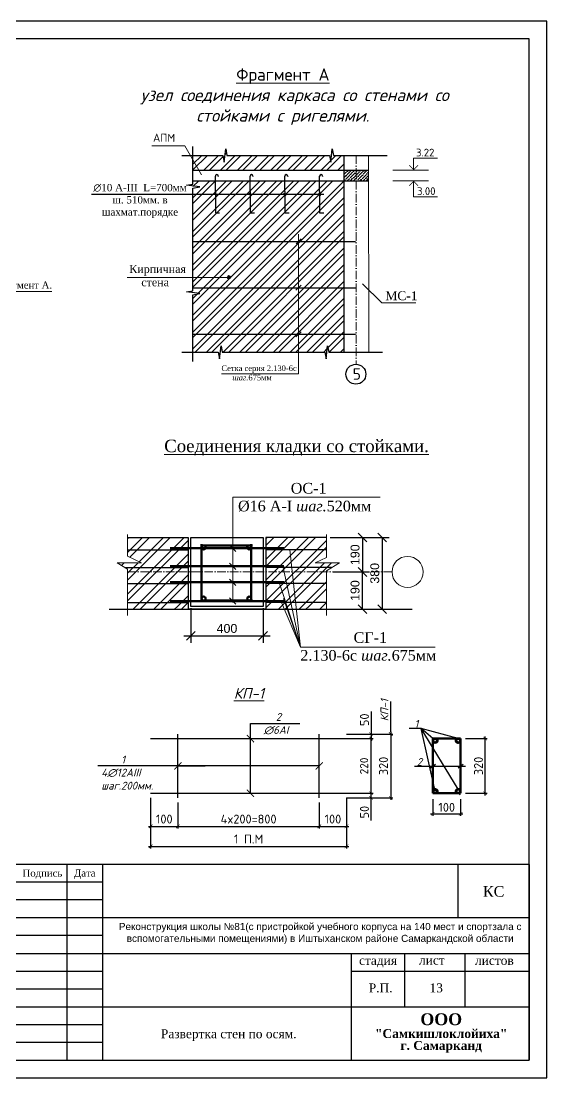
# Model space of a CAD drawing. Header units: millimetres. Extents: x 572274 to 2241483, y -888675 to -304135.
# Drawn here: x 1436500 to 1451290, y -645507 to -615807 of the extents above; entities that cross this region are included whole.
import ezdxf

# ---------------------------------------------------------------- set-up
doc = ezdxf.new("R2010")
doc.units = ezdxf.units.MM
doc.linetypes.add('ACAD_ISO02W100', pattern=[15, 12, -3])
doc.linetypes.add('ACAD_ISO10W100', pattern=[18, 12, -3, 0, -3])
doc.layers.add('ASHADE', color=7, linetype='Continuous')
for name, color, linetype, lineweight in [('RAZMER-2', 7, 'Continuous', 25), ('Линия', 7, 'Continuous', 0), ('план', 7, 'Continuous', 40), ('Размер', 150, 'Continuous', 5), ('Размерные линии', 5, 'Continuous', 9)]:
    doc.layers.add(name, color=color, linetype=linetype, lineweight=lineweight)
doc.styles.add('Arial 3.', font='arial.ttf')
doc.styles.add('Arial Gyr', font='arial.ttf')
doc.styles.add('GOST 2.304', font='CS_Gost2304.shx')
doc.styles.add('ISOCPEUR', font='isocpeui.ttf', dxfattribs={"height": 300})
doc.styles.get("Standard").update_dxf_attribs({"font": 'isocpeur.ttf'})
doc.styles.add('WMF-Times New Roman0', font='times.ttf')
doc.styles.add('WMF-Times New Roman2', font='times.ttf')
doc.styles.add('стиль1', font='isocpeui.ttf', dxfattribs={"height": 300})
doc.dimstyles.new('9580548', dxfattribs={"dimtxt": 250, "dimasz": 250, "dimexe": 200, "dimexo": 50, "dimgap": 80, "dimtad": 1, "dimtxsty": 'Arial Gyr', "dimblk": 'OBLIQUE', "dimcen": 2.5, "dimadec": 0, "dimazin": 0, "dimtfac": 1, "dimtmove": 0, "dimatfit": 1, "dimldrblk": 'OBLIQUE', "dimfxl": 1.25, "dimarcsym": 0})
doc.dimstyles.new('Copy(2) of ISO-25', dxfattribs={"dimtxt": 300, "dimasz": 180, "dimexe": 60, "dimexo": 0, "dimgap": 80, "dimtad": 1, "dimtxsty": 'Standard', "dimblk": 'ARCHTICK', "dimcen": 150, "dimdle": 60, "dimazin": 0, "dimtfac": 1, "dimtmove": 0, "dimatfit": 3, "dimfxl": 60, "dimarcsym": 0})
doc.dimstyles.new('SPDS$7', dxfattribs={"dimtxt": 2.5, "dimasz": 1, "dimexe": 0.18, "dimexo": 0.0625, "dimtad": 1, "dimtoh": 1, "dimdec": 0, "dimrnd": 0.001, "dimzin": 0, "dimdsep": 46, "dimtxsty": 'GOST 2.304', "dimcen": 0.09, "dimadec": 0, "dimazin": 0, "dimtfac": 1, "dimtdec": 4, "dimtofl": 0, "dimtmove": 0, "dimatfit": 3, "dimldrblk": 'DOT', "dimfxl": 1, "dimtolj": 1, "dimtzin": 0, "dimarcsym": 0})
pattern_1 = [(45, (894004.12, 1195137.4), (-291.68155, 291.68155), []), (45, (894198.58, 1195137.4), (-291.68155, 291.68155), [])]
pattern_2 = [(45, (688540, -455156.83), (-235.73172, 235.73172), []), (45, (688697.15, -455156.83), (-235.73172, 235.73172), [])]

# ---------------------------------------------------------------- blocks, each defined once
blk = doc.blocks.new('12')
at = {"color": 5, "lineweight": 30}
for p, q in [((4038680, 3054550), (4038680, 3049050)), ((4038680, 3054550), (4038680, 3049050)), ((4038680, 3054550), (4038680, 3049050)), ((4057180, 3054550), (4038680, 3054550)), ((4057180, 3054550), (4038680, 3054550)), ((4057180, 3054550), (4038680, 3054550)), ((4040380, 3054550), (4040380, 3049050)), ((4040380, 3054550), (4040380, 3049050)), ((4042680, 3054550), (4042680, 3049050)), ((4044180, 3054550), (4044180, 3049050)), ((4045180, 3054550), (4045180, 3049050)), ((4057180, 3049050), (4057180, 3054550)), ((4057180, 3054550), (4057180, 3049050)), ((4045180, 3054050), (4038680, 3054050)), ((4045180, 3053550), (4038680, 3053550)), ((4057180, 3053050), (4038680, 3053050)), ((4045180, 3052550), (4038680, 3052550)), ((4038680, 3052050), (4057180, 3052050)), ((4052180, 3049050), (4052180, 3052050)), ((4053680, 3050550), (4053680, 3052050)), ((4055380, 3050550), (4055380, 3052050)), ((4038680, 3051550), (4045180, 3051550)), ((4052180, 3051550), (4057180, 3051550)), ((4038680, 3051050), (4045180, 3051050)), ((4038680, 3050550), (4057180, 3050550)), ((4038680, 3050050), (4045180, 3050050)), ((4038680, 3049550), (4045180, 3049550)), ((4038680, 3049050), (4057180, 3049050))]:
    blk.add_line(p, q, dxfattribs=at)
blk = doc.blocks.new('_Oblique')
at = {"color": 0, "linetype": 'ByBlock', "lineweight": -2}
blk.add_line((-0.5, -0.5), (0.5, 0.5), dxfattribs=at)
blk = doc.blocks.new('*D614')
at = {"color": 0, "lineweight": -2, "ltscale": 100, "transparency": 16777216}
for p, q in [((1441275, -632309), (1441275, -633284)), ((1443307, -632309), (1443307, -633284)), ((1441075, -633084), (1443507, -633084))]:
    blk.add_line(p, q, dxfattribs=at)
at = {"layer": 'Defpoints', "color": 0, "lineweight": 25, "ltscale": 100, "transparency": 16777216}
for p in [(1441275, -632259), (1443307, -632259), (1443307, -633084)]:
    blk.add_point(p, dxfattribs=at)
at = {"color": 0, "lineweight": -2, "ltscale": 100, "transparency": 16777216, "xscale": 250, "yscale": 250, "zscale": 250, "rotation": 180}
blk.add_blockref('_Oblique', (1441275, -633084), dxfattribs=at)
at = {"color": 0, "lineweight": -2, "ltscale": 100, "transparency": 16777216, "xscale": 250, "yscale": 250, "zscale": 250}
blk.add_blockref('_Oblique', (1443307, -633084), dxfattribs=at)
at = {"color": 0, "ltscale": 100, "transparency": 16777216, "insert": (1442291, -632877), "char_height": 250, "attachment_point": 5, "style": 'Arial Gyr'}
blk.add_mtext('400', dxfattribs=at)
blk = doc.blocks.new('*D615')
at = {"color": 0, "lineweight": -2, "ltscale": 100, "transparency": 16777216}
for p, q in [((1445197, -630319), (1446303, -630319)), ((1446103, -630319), (1446103, -631289)), ((1445273, -631289), (1446303, -631289))]:
    blk.add_line(p, q, dxfattribs=at)
at = {"layer": 'Defpoints', "color": 0, "lineweight": 25, "ltscale": 100, "transparency": 16777216}
for p in [(1445147, -630319), (1445223, -631289), (1446103, -631289)]:
    blk.add_point(p, dxfattribs=at)
at = {"color": 0, "lineweight": -2, "ltscale": 100, "transparency": 16777216, "xscale": 250, "yscale": 250, "zscale": 250}
for p, rotation in [((1446103, -630319), 90), ((1446103, -631289), 270)]:
    blk.add_blockref('_Oblique', p, dxfattribs=dict(at, rotation=rotation))
at = {"color": 0, "ltscale": 100, "transparency": 16777216, "insert": (1445895, -630804), "char_height": 250, "attachment_point": 5, "rotation": 90, "style": 'Arial Gyr'}
blk.add_mtext('190', dxfattribs=at)
blk = doc.blocks.new('*D616')
at = {"color": 0, "lineweight": -2, "ltscale": 100, "transparency": 16777216}
for p, q in [((1445273, -631289), (1446303, -631289)), ((1446103, -632335), (1446103, -631289)), ((1445137, -632335), (1446303, -632335))]:
    blk.add_line(p, q, dxfattribs=at)
at = {"layer": 'Defpoints', "color": 0, "lineweight": 25, "ltscale": 100, "transparency": 16777216}
for p in [(1445223, -631289), (1446103, -631289), (1445087, -632335)]:
    blk.add_point(p, dxfattribs=at)
at = {"color": 0, "lineweight": -2, "ltscale": 100, "transparency": 16777216, "xscale": 250, "yscale": 250, "zscale": 250}
for p, rotation in [((1446103, -631289), 90), ((1446103, -632335), 270)]:
    blk.add_blockref('_Oblique', p, dxfattribs=dict(at, rotation=rotation))
at = {"color": 0, "ltscale": 100, "transparency": 16777216, "insert": (1445895, -631812), "char_height": 250, "attachment_point": 5, "rotation": 90, "style": 'Arial Gyr'}
blk.add_mtext('190', dxfattribs=at)
blk = doc.blocks.new('*D617')
at = {"color": 0, "lineweight": -2, "ltscale": 100, "transparency": 16777216}
for p, q in [((1445629, -630319), (1446857, -630319)), ((1446657, -630319), (1446657, -632335)), ((1445629, -632335), (1446857, -632335))]:
    blk.add_line(p, q, dxfattribs=at)
at = {"layer": 'Defpoints', "color": 0, "lineweight": 25, "ltscale": 100, "transparency": 16777216}
for p in [(1445579, -630319), (1445579, -632335), (1446657, -632335)]:
    blk.add_point(p, dxfattribs=at)
at = {"color": 0, "lineweight": -2, "ltscale": 100, "transparency": 16777216, "xscale": 250, "yscale": 250, "zscale": 250}
for p, rotation in [((1446657, -630319), 90), ((1446657, -632335), 270)]:
    blk.add_blockref('_Oblique', p, dxfattribs=dict(at, rotation=rotation))
at = {"color": 0, "ltscale": 100, "transparency": 16777216, "insert": (1446449, -631327), "char_height": 250, "attachment_point": 5, "rotation": 90, "style": 'Arial Gyr'}
blk.add_mtext('380', dxfattribs=at)
blk = doc.blocks.new('_ArchTick')
at = {"color": 0, "linetype": 'ByBlock', "const_width": 0.15}
blk.add_lwpolyline([(-0.5, -0.5), (0.5, 0.5)], dxfattribs=at)
blk = doc.blocks.new('*D1024')
at = {"layer": 'Defpoints', "color": 0, "lineweight": 25, "transparency": 16777216}
for p in [(1440143, -637637), (1440911, -637765), (1440911, -638439)]:
    blk.add_point(p, dxfattribs=at)
at = {"layer": 'Размер', "color": 0, "lineweight": -2, "transparency": 16777216}
for p, q in [((1440143, -637637), (1440143, -638499)), ((1440911, -637765), (1440911, -638499)), ((1440083, -638439), (1440971, -638439))]:
    blk.add_line(p, q, dxfattribs=at)
at = {"layer": 'Размер', "color": 0, "lineweight": -2, "transparency": 16777216, "xscale": 100, "yscale": 100, "zscale": 100, "rotation": 180}
blk.add_blockref('_ArchTick', (1440143, -638439), dxfattribs=at)
at = {"layer": 'Размер', "color": 0, "lineweight": -2, "transparency": 16777216, "xscale": 100, "yscale": 100, "zscale": 100}
blk.add_blockref('_ArchTick', (1440911, -638439), dxfattribs=at)
at = {"layer": 'Размер', "color": 0, "transparency": 16777216, "insert": (1440527, -638234), "char_height": 250, "attachment_point": 5}
blk.add_mtext('100', dxfattribs=at)
blk = doc.blocks.new('*D1025')
at = {"layer": 'Defpoints', "color": 0, "lineweight": 25, "transparency": 16777216}
for p in [(1440911, -637765), (1444887, -637765), (1444887, -638439)]:
    blk.add_point(p, dxfattribs=at)
at = {"layer": 'Размер', "color": 0, "lineweight": -2, "transparency": 16777216}
for p, q in [((1440911, -637765), (1440911, -638499)), ((1444887, -637765), (1444887, -638499)), ((1440851, -638439), (1444947, -638439))]:
    blk.add_line(p, q, dxfattribs=at)
at = {"layer": 'Размер', "color": 0, "lineweight": -2, "transparency": 16777216, "xscale": 100, "yscale": 100, "zscale": 100, "rotation": 180}
blk.add_blockref('_ArchTick', (1440911, -638439), dxfattribs=at)
at = {"layer": 'Размер', "color": 0, "lineweight": -2, "transparency": 16777216, "xscale": 100, "yscale": 100, "zscale": 100}
blk.add_blockref('_ArchTick', (1444887, -638439), dxfattribs=at)
at = {"layer": 'Размер', "color": 0, "transparency": 16777216, "insert": (1442899, -638234), "char_height": 250, "attachment_point": 5}
blk.add_mtext('4x200=800', dxfattribs=at)
blk = doc.blocks.new('*D1026')
at = {"layer": 'Defpoints', "color": 0, "lineweight": 25, "transparency": 16777216}
for p in [(1445655, -637637), (1444887, -637765), (1445655, -638439)]:
    blk.add_point(p, dxfattribs=at)
at = {"layer": 'Размер', "color": 0, "lineweight": -2, "transparency": 16777216}
for p, q in [((1445655, -637637), (1445655, -638499)), ((1444887, -637765), (1444887, -638499)), ((1444827, -638439), (1445715, -638439))]:
    blk.add_line(p, q, dxfattribs=at)
at = {"layer": 'Размер', "color": 0, "lineweight": -2, "transparency": 16777216, "xscale": 100, "yscale": 100, "zscale": 100, "rotation": 180}
blk.add_blockref('_ArchTick', (1444887, -638439), dxfattribs=at)
at = {"layer": 'Размер', "color": 0, "lineweight": -2, "transparency": 16777216, "xscale": 100, "yscale": 100, "zscale": 100}
blk.add_blockref('_ArchTick', (1445655, -638439), dxfattribs=at)
at = {"layer": 'Размер', "color": 0, "transparency": 16777216, "insert": (1445271, -638234), "char_height": 250, "attachment_point": 5}
blk.add_mtext('100', dxfattribs=at)
blk = doc.blocks.new('*D1027')
at = {"layer": 'Defpoints', "color": 0, "lineweight": 25, "transparency": 16777216}
for p in [(1440143, -638439), (1445655, -638439), (1445655, -639001)]:
    blk.add_point(p, dxfattribs=at)
at = {"layer": 'Размер', "color": 0, "lineweight": -2, "transparency": 16777216}
for p, q in [((1440143, -638439), (1440143, -639061)), ((1445655, -638439), (1445655, -639061)), ((1440083, -639001), (1445715, -639001))]:
    blk.add_line(p, q, dxfattribs=at)
at = {"layer": 'Размер', "color": 0, "lineweight": -2, "transparency": 16777216, "xscale": 100, "yscale": 100, "zscale": 100, "rotation": 180}
blk.add_blockref('_ArchTick', (1440143, -639001), dxfattribs=at)
at = {"layer": 'Размер', "color": 0, "lineweight": -2, "transparency": 16777216, "xscale": 100, "yscale": 100, "zscale": 100}
blk.add_blockref('_ArchTick', (1445655, -639001), dxfattribs=at)
at = {"layer": 'Размер', "color": 0, "transparency": 16777216, "insert": (1442899, -638796), "char_height": 250, "attachment_point": 5}
blk.add_mtext('1 П.М ', dxfattribs=at)
blk = doc.blocks.new('*D1028')
at = {"layer": 'Defpoints', "color": 0, "lineweight": 25, "transparency": 16777216}
for p in [(1445655, -637509), (1445655, -637637), (1446343, -637509)]:
    blk.add_point(p, dxfattribs=at)
at = {"layer": 'Размер', "color": 0, "lineweight": -2, "transparency": 16777216}
for p, q in [((1445655, -637509), (1446403, -637509)), ((1445655, -637637), (1446403, -637637)), ((1446343, -637697), (1446343, -637449)), ((1446343, -638274), (1446343, -637637))]:
    blk.add_line(p, q, dxfattribs=at)
at = {"layer": 'Размер', "color": 0, "lineweight": -2, "transparency": 16777216, "xscale": 100, "yscale": 100, "zscale": 100}
for p, rotation in [((1446343, -637509), 90), ((1446343, -637637), 270)]:
    blk.add_blockref('_ArchTick', p, dxfattribs=dict(at, rotation=rotation))
at = {"layer": 'Размер', "color": 0, "transparency": 16777216, "insert": (1446158, -638039), "char_height": 250, "attachment_point": 5, "rotation": 90}
blk.add_mtext('50', dxfattribs=at)
blk = doc.blocks.new('*D1029')
at = {"layer": 'Defpoints', "color": 0, "lineweight": 25, "transparency": 16777216}
for p in [(1445655, -635973), (1446343, -635973), (1445655, -637509)]:
    blk.add_point(p, dxfattribs=at)
at = {"layer": 'Размер', "color": 0, "lineweight": -2, "transparency": 16777216}
for p, q in [((1445655, -635973), (1446403, -635973)), ((1446343, -637569), (1446343, -635913)), ((1445655, -637509), (1446403, -637509))]:
    blk.add_line(p, q, dxfattribs=at)
at = {"layer": 'Размер', "color": 0, "lineweight": -2, "transparency": 16777216, "xscale": 100, "yscale": 100, "zscale": 100}
for p, rotation in [((1446343, -635973), 90), ((1446343, -637509), 270)]:
    blk.add_blockref('_ArchTick', p, dxfattribs=dict(at, rotation=rotation))
at = {"layer": 'Размер', "color": 0, "transparency": 16777216, "insert": (1446148, -636741), "char_height": 250, "attachment_point": 5, "rotation": 90}
blk.add_mtext('{\\H0.92x;220}', dxfattribs=at)
blk = doc.blocks.new('*D1030')
at = {"layer": 'Defpoints', "color": 0, "lineweight": 25, "transparency": 16777216}
for p in [(1446343, -635845), (1446343, -637637), (1446898, -637637)]:
    blk.add_point(p, dxfattribs=at)
at = {"layer": 'Размер', "color": 0, "lineweight": -2, "transparency": 16777216}
for p, q in [((1446343, -635845), (1446958, -635845)), ((1446898, -635785), (1446898, -637697)), ((1446343, -637637), (1446958, -637637))]:
    blk.add_line(p, q, dxfattribs=at)
at = {"layer": 'Размер', "color": 0, "lineweight": -2, "transparency": 16777216, "xscale": 100, "yscale": 100, "zscale": 100}
for p, rotation in [((1446898, -635845), 90), ((1446898, -637637), 270)]:
    blk.add_blockref('_ArchTick', p, dxfattribs=dict(at, rotation=rotation))
at = {"layer": 'Размер', "color": 0, "transparency": 16777216, "insert": (1446693, -636741), "char_height": 250, "attachment_point": 5, "rotation": 90}
blk.add_mtext('320', dxfattribs=at)
blk = doc.blocks.new('*D1031')
at = {"layer": 'Defpoints', "color": 0, "lineweight": 25, "transparency": 16777216}
for p in [(1445655, -635845), (1445655, -635973), (1446343, -635973)]:
    blk.add_point(p, dxfattribs=at)
at = {"layer": 'Размер', "color": 0, "lineweight": -2, "transparency": 16777216}
for p, q in [((1446343, -635208), (1446343, -635845)), ((1445655, -635845), (1446403, -635845)), ((1446343, -635785), (1446343, -636033)), ((1445655, -635973), (1446403, -635973))]:
    blk.add_line(p, q, dxfattribs=at)
at = {"layer": 'Размер', "color": 0, "lineweight": -2, "transparency": 16777216, "xscale": 100, "yscale": 100, "zscale": 100}
for p, rotation in [((1446343, -635845), 90), ((1446343, -635973), 270)]:
    blk.add_blockref('_ArchTick', p, dxfattribs=dict(at, rotation=rotation))
at = {"layer": 'Размер', "color": 0, "transparency": 16777216, "insert": (1446158, -635443), "char_height": 250, "attachment_point": 5, "rotation": 90}
blk.add_mtext('50', dxfattribs=at)
blk = doc.blocks.new('*D1032')
at = {"layer": 'Defpoints', "color": 0, "lineweight": 25, "transparency": 16777216}
for p in [(1449001, -635973), (1449550, -635973), (1449001, -637509)]:
    blk.add_point(p, dxfattribs=at)
at = {"layer": 'Размер', "color": 0, "lineweight": -2, "transparency": 16777216}
for p, q in [((1449001, -635973), (1449610, -635973)), ((1449550, -637569), (1449550, -635913)), ((1449001, -637509), (1449610, -637509))]:
    blk.add_line(p, q, dxfattribs=at)
at = {"layer": 'Размер', "color": 0, "lineweight": -2, "transparency": 16777216, "xscale": 100, "yscale": 100, "zscale": 100}
for p, rotation in [((1449550, -635973), 90), ((1449550, -637509), 270)]:
    blk.add_blockref('_ArchTick', p, dxfattribs=dict(at, rotation=rotation))
at = {"layer": 'Размер', "color": 0, "transparency": 16777216, "insert": (1449365, -636741), "char_height": 250, "attachment_point": 5, "rotation": 90}
blk.add_mtext('320', dxfattribs=at)
blk = doc.blocks.new('*D1033')
at = {"layer": 'Defpoints', "color": 0, "lineweight": 25, "transparency": 16777216}
for p in [(1448080, -637671), (1448864, -637671), (1448864, -638087)]:
    blk.add_point(p, dxfattribs=at)
at = {"layer": 'Размер', "color": 0, "lineweight": -2, "transparency": 16777216}
for p, q in [((1448080, -637671), (1448080, -638147)), ((1448864, -637671), (1448864, -638147)), ((1448020, -638087), (1448924, -638087))]:
    blk.add_line(p, q, dxfattribs=at)
at = {"layer": 'Размер', "color": 0, "lineweight": -2, "transparency": 16777216, "xscale": 100, "yscale": 100, "zscale": 100, "rotation": 180}
blk.add_blockref('_ArchTick', (1448080, -638087), dxfattribs=at)
at = {"layer": 'Размер', "color": 0, "lineweight": -2, "transparency": 16777216, "xscale": 100, "yscale": 100, "zscale": 100}
blk.add_blockref('_ArchTick', (1448864, -638087), dxfattribs=at)
at = {"layer": 'Размер', "color": 0, "transparency": 16777216, "insert": (1448472, -637902), "char_height": 250, "attachment_point": 5}
blk.add_mtext('100', dxfattribs=at)

msp = doc.modelspace()

# ---------------------------------------------------------------- hatches: boundary and pattern name
at = {"lineweight": 9, "ltscale": 25}
h = msp.add_hatch(dxfattribs=at)
h.set_pattern_fill('ANSI32', color=34, scale=35, style=0)
h.set_pattern_definition(pattern_2)
h.paths.add_polyline_path([(1441333.202, -619995.097), (1445578.535, -619994.885), (1445578.535, -619582.556), (1445284.568, -619582.694), (1445252.045, -619400.539), (1445210.12, -619774.159), (1445172.532, -619582.694), (1442742.023, -619581.986), (1442289.374, -619582.694), (1442256.851, -619400.539), (1442214.927, -619774.159), (1442177.339, -619582.694), (1441332.557, -619582.694)])
h = msp.add_hatch()
h.set_pattern_fill('ANSI36', color=256, scale=20)
h.set_pattern_definition([(45, (688539.99, -455156.835), (33.6759605, 123.4785217), [158.75, -31.75, 0, -31.75])])
h.paths.add_polyline_path([(1446274.519, -620296.797), (1446274.377, -619994.864), (1445578.531, -619994.864), (1445578.535, -620296.797)])
h = msp.add_hatch(dxfattribs=at)
h.set_pattern_fill('ANSI32', color=34, scale=35, style=0)
h.set_pattern_definition(pattern_2)
edge = h.paths.add_edge_path()
edge.add_line((1441333.919, -620853.638), (1441333.314, -622932.104))
edge.add_line((1441333.314, -622932.104), (1441334.021, -623384.753))
edge.add_line((1441334.021, -623384.753), (1441151.866, -623417.276))
edge.add_line((1441151.866, -623417.276), (1441525.486, -623459.201))
edge.add_line((1441525.486, -623459.201), (1441334.021, -623496.788))
edge.add_line((1441334.021, -623496.788), (1441334.021, -625111.593))
edge.add_line((1441334.021, -625111.593), (1442044.358, -625111.593))
edge.add_line((1442044.358, -625111.593), (1442081.946, -625303.058))
edge.add_line((1442081.946, -625303.058), (1442123.87, -624929.439))
edge.add_line((1442123.87, -624929.439), (1442156.393, -625111.593))
edge.add_line((1442156.393, -625111.593), (1442609.042, -625110.886))
edge.add_line((1442609.042, -625110.886), (1445039.551, -625111.593))
edge.add_line((1445039.551, -625111.593), (1445077.139, -625303.058))
edge.add_line((1445077.139, -625303.058), (1445119.064, -624929.439))
edge.add_line((1445119.064, -624929.439), (1445151.586, -625111.593))
edge.add_line((1445151.586, -625111.593), (1445578.535, -625111.393))
edge.add_line((1445578.535, -625111.393), (1445578.507, -620296.945))
edge.add_line((1445578.507, -620296.945), (1441333.891, -620296.945))
at = {"lineweight": 0, "ltscale": 100}
h = msp.add_hatch(color=18, dxfattribs=at)
h.set_gradient(color2=(0, 0, 0), one_color=1, name='CYLINDER')
edge = h.paths.add_edge_path()
edge.add_ellipse((1442345.98, -623008.237), major_axis=(-34.042, 34.042), ratio=1, start_angle=0, end_angle=360)
at = {"lineweight": 9}
h = msp.add_hatch(dxfattribs=at)
h.set_pattern_fill('ANSI32', color=256, scale=1100, style=0)
h.set_pattern_definition(pattern_1)
h.paths.add_polyline_path([(1441198.454, -630318.903), (1439494.806, -630318.903), (1439494.806, -630843.017), (1439885.104, -631032.59), (1439204.871, -631032.59), (1439494.806, -631211.012), (1439494.806, -632259.034), (1441198.454, -632259.034)])
h = msp.add_hatch(dxfattribs=at)
h.set_pattern_fill('ANSI32', color=256, scale=1100, style=0)
h.set_pattern_definition(pattern_1)
h.paths.add_polyline_path([(1445086.799, -631257.924), (1445452.967, -631032.59), (1444772.734, -631032.59), (1445086.799, -630880.044), (1445086.799, -630318.903), (1443383.151, -630318.903), (1443383.151, -632259.034), (1445086.799, -632259.034)])
h = msp.add_hatch(dxfattribs=at)
h.set_pattern_fill('ANSI32', color=256, scale=1100, style=0)
h.set_pattern_definition(pattern_1)
h.paths.add_polyline_path([(1443383.151, -632335.434), (1445086.799, -632335.434), (1445086.799, -632259.034), (1443383.151, -632259.034)])
h.paths.add_polyline_path([(1439494.806, -632335.434), (1441198.454, -632335.434), (1441198.454, -632259.034), (1439494.806, -632259.034)])

# ---------------------------------------------------------------- linework, layer by layer
at = {"color": 5, "lineweight": 0, "ltscale": 100}
for p, q in [((1440180.531, -619314.235), (1441106.4, -619314.235)), ((1441106.4, -619314.235), (1441577.054, -620128.032)), ((1444302.832, -621793.461), (1444302.832, -625717.275)), ((1442345.98, -623008.237), (1439481.545, -623008.237)), ((1446100.72, -623192.213), (1446647.995, -623726.258)), ((1446647.995, -623726.258), (1447606.436, -623726.258)), ((1444302.832, -625717.275), (1442137.452, -625717.275))]:
    msp.add_line(p, q, dxfattribs=at)
for p, q in [((1441333.818, -620389.596), (1441332.169, -619334.036)), ((1442214.927, -619774.159), (1442256.851, -619400.539)), ((1442256.851, -619400.539), (1442289.374, -619582.694)), ((1445210.12, -619774.159), (1445252.045, -619400.539)), ((1445252.045, -619400.539), (1445284.568, -619582.694)), ((1441023.249, -619582.694), (1442177.339, -619582.694)), ((1442177.339, -619582.694), (1442214.927, -619774.159)), ((1442289.374, -619582.694), (1442742.023, -619581.986)), ((1442742.023, -619581.986), (1445172.532, -619582.694)), ((1445172.532, -619582.694), (1445210.12, -619774.159)), ((1445284.568, -619582.694), (1446796.462, -619581.986)), ((1445578.535, -619582.556), (1445578.535, -625111.393)), ((1441333.452, -619995.097), (1446274.377, -619994.85)), ((1441151.866, -620422.083), (1441333.818, -620389.596)), ((1441525.486, -620464.007), (1441151.866, -620422.083)), ((1441333.452, -620297.051), (1446274.519, -620296.804)), ((1441333.314, -622932.104), (1441334.021, -620501.595)), ((1441334.021, -620519.326), (1441334.017, -620516.542)), ((1441334.021, -620501.595), (1441525.486, -620464.007)), ((1441334.021, -623384.753), (1441333.314, -622932.104)), ((1441151.866, -623417.276), (1441334.021, -623384.753)), ((1441525.486, -623459.201), (1441151.866, -623417.276)), ((1441334.021, -623496.788), (1441525.486, -623459.201)), ((1441334.021, -625371.168), (1441334.021, -623496.788)), ((1441023.249, -625111.593), (1442044.358, -625111.593)), ((1442044.358, -625111.593), (1442081.946, -625303.058)), ((1442081.946, -625303.058), (1442123.87, -624929.439)), ((1442123.87, -624929.439), (1442156.393, -625111.593)), ((1442156.393, -625111.593), (1442609.042, -625110.886)), ((1442609.042, -625110.886), (1445039.551, -625111.593)), ((1445039.551, -625111.593), (1445077.139, -625303.058)), ((1445077.139, -625303.058), (1445119.064, -624929.439)), ((1445119.064, -624929.439), (1445151.586, -625111.593)), ((1445151.586, -625111.593), (1446663.48, -625110.886)), ((1439494.806, -630318.903), (1441198.454, -630318.903)), ((1441198.454, -630318.903), (1441198.454, -632335.434)), ((1441274.862, -630318.903), (1443306.919, -630318.903)), ((1443383.151, -630318.903), (1443383.151, -632335.434)), ((1445086.799, -630318.903), (1443383.151, -630318.903)), ((1443230.512, -632259.034), (1441274.862, -632259.034)), ((1443383.319, -632335.434), (1441198.454, -632335.434))]:
    msp.add_line(p, q)
at = {"color": 1, "linetype": 'ACAD_ISO10W100', "lineweight": 9, "ltscale": 20}
for p, q in [((1445927.653, -619582.393), (1445927.653, -625450.163)), ((1439494.806, -631288.968), (1446933.722, -631288.968))]:
    msp.add_line(p, q, dxfattribs=at)
at = {"color": 0, "lineweight": 0, "ltscale": 100}
msp.add_line((1446276.771, -625111.393), (1446274.184, -619582.231), dxfattribs=at)
at = {"lineweight": 9}
for p, q in [((1446957.783, -619994.885), (1447963.025, -619994.885)), ((1446957.798, -620296.839), (1447963.04, -620296.839)), ((1442451.125, -632151.156), (1442451.125, -629185.178)), ((1442451.125, -629185.178), (1446603.608, -629185.178)), ((1439494.806, -630843.017), (1439494.806, -630239.568)), ((1441274.862, -630318.903), (1443306.919, -630318.903)), ((1445086.799, -630880.044), (1445086.799, -630239.568)), ((1442361.52, -630534.44), (1442540.729, -630713.649)), ((1444059.634, -630664.595), (1444362.993, -633399.164)), ((1439885.104, -631032.59), (1439204.871, -631032.59)), ((1439204.871, -631032.59), (1439494.806, -631211.012)), ((1439494.806, -630843.017), (1439885.104, -631032.59)), ((1442361.52, -631037.497), (1442540.729, -631216.706)), ((1445086.799, -630880.044), (1444772.734, -631032.59)), ((1444772.734, -631032.59), (1445452.967, -631032.59)), ((1445452.967, -631032.59), (1445086.799, -631257.924)), ((1439494.806, -632509.71), (1439494.806, -631211.012)), ((1443868.26, -631167.652), (1444362.993, -633399.164)), ((1445086.799, -632509.71), (1445086.799, -631257.924)), ((1442361.52, -631487.009), (1442540.729, -631666.219)), ((1443772.717, -631617.164), (1444362.993, -633399.164)), ((1442361.52, -632019.139), (1442540.729, -632198.348)), ((1443823.941, -632149.294), (1444362.993, -633399.164)), ((1443881.683, -632038.108), (1444362.993, -633399.164)), ((1444362.993, -633399.164), (1448146.403, -633399.164))]:
    msp.add_line(p, q, dxfattribs=at)
at = {"color": 5, "ltscale": 100}
msp.add_line((1438475.841, -620669.89), (1445019.197, -620669.89), dxfattribs=at)
at = {"color": 5, "lineweight": 30}
for p, q in [((1441930.058, -620642.517), (1441999.735, -620697.263)), ((1442907.702, -620642.517), (1442977.38, -620697.263)), ((1443885.347, -620642.517), (1443955.024, -620697.263)), ((1444862.992, -620642.517), (1444932.669, -620697.263)), ((1448789.808, -641007.414), (1448789.808, -639507.414))]:
    msp.add_line(p, q, dxfattribs=at)
at = {"linetype": 'ACAD_ISO02W100', "lineweight": 30, "ltscale": 2}
for p, q in [((1441334.021, -621999.815), (1445907.533, -621999.815)), ((1441334.021, -623302.998), (1445907.533, -623302.998)), ((1441334.021, -624606.181), (1445907.533, -624606.181)), ((1439494.806, -630664.595), (1441198.454, -630664.595)), ((1445086.799, -630664.595), (1443383.151, -630664.595)), ((1439424.346, -631167.652), (1441198.454, -631167.652)), ((1445233.491, -631167.652), (1443383.151, -631167.652)), ((1439494.806, -631617.164), (1441198.454, -631617.164)), ((1445086.799, -631617.164), (1443383.151, -631617.164)), ((1439494.806, -632149.294), (1441198.454, -632149.294)), ((1445086.799, -632149.294), (1443383.151, -632149.294))]:
    msp.add_line(p, q, dxfattribs=at)
at = {"color": 5, "lineweight": 30, "ltscale": 100}
for p, q in [((1444233.097, -622069.551), (1444373.866, -621928.782)), ((1444232.448, -623372.734), (1444373.217, -623231.965)), ((1444232.448, -624675.917), (1444373.217, -624535.148))]:
    msp.add_line(p, q, dxfattribs=at)
at = {"color": 5, "lineweight": 0}
msp.add_line((1435744.688, -623410.001), (1437365.237, -623410.001), dxfattribs=at)
at = {"lineweight": 50}
for p, q in [((1441578.458, -630508.476), (1441578.458, -632115.06)), ((1442972.378, -630508.476), (1442972.378, -632115.06)), ((1443005.794, -630541.869), (1441544.157, -630542.873)), ((1443005.794, -632091.825), (1441544.157, -632090.82)), ((1448080.097, -635973.225), (1448863.636, -635973.225)), ((1448080.097, -635973.225), (1448080.097, -637509.225)), ((1448863.636, -635973.225), (1448863.636, -637509.225)), ((1448080.097, -637509.225), (1448863.636, -637509.225))]:
    msp.add_line(p, q, dxfattribs=at)
at = {"color": 1, "lineweight": 50}
for p, q in [((1443890.031, -630624.045), (1440691.574, -630624.045)), ((1443890.031, -631127.101), (1440691.574, -631127.101)), ((1443890.031, -631576.614), (1440691.574, -631576.614)), ((1443890.031, -632108.743), (1440691.574, -632108.743))]:
    msp.add_line(p, q, dxfattribs=at)
at = {"lineweight": 25}
for p, q in [((1438978.927, -632335.434), (1447496.673, -632335.434)), ((1446897.502, -635785.225), (1446897.502, -634926.252)), ((1447755.967, -635689.575), (1447412.575, -635689.575)), ((1448145.416, -637450.318), (1447755.967, -635689.575)), ((1448080.097, -635973.225), (1447755.967, -635689.575)), ((1448794.991, -635969.899), (1447755.967, -635689.575)), ((1448794.991, -637391.412), (1447755.967, -635689.575)), ((1449001.131, -636756.738), (1447562.005, -636756.738)), ((1448158.328, -636695.755), (1448017.89, -636805.229)), ((1448939.233, -636695.755), (1448798.795, -636805.229))]:
    msp.add_line(p, q, dxfattribs=at)
at = {"lineweight": 25, "ltscale": 100}
msp.add_lwpolyline([(1409289.808, -645507.415), (1451289.808, -645507.415), (1451289.808, -615807.415), (1409289.808, -615807.415)], close=True, dxfattribs=at)
at = {"color": 1, "lineweight": 30}
msp.add_lwpolyline([(1411289.808, -645007.415), (1450789.808, -645007.415), (1450789.808, -616307.415), (1411289.808, -616307.415)], close=True, dxfattribs=at)
at = {"lineweight": 9}
for points in [[(1447539.954, -619980.784), (1447539.954, -619658.349), (1448216.763, -619658.349)], [(1447539.969, -620310.94), (1447539.969, -620741.869), (1448216.763, -620741.869)]]:
    msp.add_lwpolyline(points, dxfattribs=at)
at = {"lineweight": 9, "const_width": 19.945}
for points in [[(1447415.299, -619856.13), (1447539.954, -619980.784), (1447664.608, -619856.13)], [(1447415.315, -620435.594), (1447539.969, -620310.94), (1447664.623, -620435.594)]]:
    msp.add_lwpolyline(points, dxfattribs=at)
msp.add_lwpolyline([(1441274.862, -630318.903), (1443306.919, -630318.903), (1443306.919, -632259.034), (1441274.862, -632259.034)], close=True)
msp.add_circle((1445917.246, -625729.97), 280)
at = {"lineweight": 50}
for centre in [(1441634.215, -630597.687), (1442916.622, -630597.687), (1441634.215, -632036.007), (1442916.622, -632036.007)]:
    msp.add_circle(centre, 55.757, dxfattribs=at)
at = {"lineweight": 9}
msp.add_circle((1447371.006, -631288.968), 437.284, dxfattribs=at)
at = {"lineweight": 70}
for centre in [(1448145.416, -636028.806), (1448794.991, -636028.806), (1448145.416, -637450.318), (1448794.991, -637450.318)]:
    msp.add_circle(centre, 58.906, dxfattribs=at)
at = {"color": 0, "lineweight": 0, "ltscale": 100}
msp.add_ellipse((1442345.98, -623008.237), major_axis=(-34.042, 34.042), ratio=1, start_param=3.926990817, end_param=10.210176124, dxfattribs=at)
at = {"layer": 'план', "lineweight": 30, "ltscale": 100}
for p, q in [((1440911.094, -637637.225), (1440911.094, -635845.225)), ((1444887.378, -637637.225), (1444887.378, -635845.225)), ((1444887.378, -637637.225), (1444887.378, -635845.225)), ((1440143.094, -635973.225), (1445655.378, -635973.225)), ((1440143.094, -637509.225), (1445655.378, -637509.225))]:
    msp.add_line(p, q, dxfattribs=at)
at = {"layer": 'Размер', "lineweight": 30, "ltscale": 50}
for p, q in [((1441964.897, -620598.244), (1441964.897, -620160.273)), ((1442044.528, -620160.273), (1442044.528, -620170.227)), ((1442942.541, -620598.244), (1442942.541, -620160.273)), ((1443022.172, -620160.273), (1443022.172, -620170.227)), ((1443920.186, -620598.244), (1443920.186, -620160.273)), ((1443999.817, -620160.273), (1443999.817, -620170.227)), ((1444897.83, -620598.244), (1444897.83, -620160.273)), ((1444977.461, -620160.273), (1444977.461, -620170.227)), ((1441964.897, -620598.244), (1441964.897, -621195.478)), ((1442942.541, -620598.244), (1442942.541, -621195.478)), ((1443920.186, -620598.244), (1443920.186, -621195.478)), ((1444897.83, -620598.244), (1444897.83, -621195.478)), ((1441964.897, -621195.478), (1442084.343, -621195.478)), ((1442942.541, -621195.478), (1443061.988, -621195.478)), ((1443920.186, -621195.478), (1444039.632, -621195.478)), ((1444897.83, -621195.478), (1445017.277, -621195.478))]:
    msp.add_line(p, q, dxfattribs=at)
for centre, major_axis, start_param, end_param in [((1442004.712, -620160.273), (-28.154, 28.154), 3.926990817, 7.068583471), ((1442982.357, -620160.273), (28.154, 28.154), 5.497787144, 8.639379797), ((1443960.001, -620160.273), (28.154, 28.154), 5.497787144, 8.639379797), ((1444937.646, -620160.273), (28.154, 28.154), 5.497787144, 8.639379797)]:
    msp.add_ellipse(centre, major_axis=major_axis, ratio=1, start_param=start_param, end_param=end_param, dxfattribs=at)

# ---------------------------------------------------------------- block references
at = {"xscale": 95.01030927841566, "yscale": 95.01030927841566, "zscale": 95.01030927834745, "rotation": 270}
msp.add_blockref('_Oblique', (1448802.184, -637509.225), dxfattribs=at)
msp.add_blockref('12', (-2606390.192, -3694057.772))

# ---------------------------------------------------------------- texts
at = {"lineweight": 9}
for s, p in [('3.22', (1447608.253, -619611.518)), ('3.00', (1447638.496, -620695.607))]:
    msp.add_text(s, height=218.9722, dxfattribs=at).set_placement(p)
at = {"color": 0, "lineweight": 0, "ltscale": 100, "insert": (1443864.141, -617929.488), "char_height": 345.6, "width": 9830.37305, "attachment_point": 5}
msp.add_mtext('{\\LФрагмент А \\P\\fISOCPEUR|b0|i1|c204|p34;\\l   узел соединения каркаса со стенами со стойками с ригелями. }', dxfattribs=at)
at = {"color": 0, "lineweight": 0, "ltscale": 100, "style": 'WMF-Times New Roman0'}
for s, insert, char_height, width, attachment_point in [('Фрагмент А. ', (1436553.916, -623389.967), 200, 2124.8563, 8), ('{\\LСоединения кладки со стойками. }', (1444247.652, -627571.051), 350, 10922.63673, 2)]:
    msp.add_mtext(s, dxfattribs=dict(at, insert=insert, char_height=char_height, width=width, attachment_point=attachment_point))
at = {"lineweight": 9, "attachment_point": 2}
for s, insert, char_height, width, style in [('\\pi453.34;Сетка серия 2.130-6c  \\P\\pi0;{\\fTimes New Roman|b0|i1|c204|p18; шаг.}675мм', (1442967.342, -625483.781, 0), 157.65996, 3030.78254, 'WMF-Times New Roman0'), ('  ОС-1\\P%%C16 A-I {\\fTimes New Roman|b0|i1|c204|p18;шаг.}520мм', (1444475.442, -628785.596), 300, 5412.24017, 'WMF-Times New Roman2'), (' СГ-1\\P2.130-6c {\\fTimes New Roman|b0|i1|c204|p18;шаг.}675мм', (1446265.673, -632981.876), 300, 4560.5669, 'WMF-Times New Roman2')]:
    msp.add_mtext(s, dxfattribs=dict(at, insert=insert, char_height=char_height, width=width, style=style))
at = {"color": 1, "linetype": 'ByBlock', "ltscale": 30, "char_height": 200, "width": 1404.02516, "attachment_point": 5}
for s, insert in [('{\\fTimes New Roman|b0|i0|c204|p18;\\C256;Подпись}', (1437099.326, -639782.04)), ('{\\fTimes New Roman|b0|i0|c204|p18;\\C256;Дата}', (1438289.326, -639782.04))]:
    msp.add_mtext(s, dxfattribs=dict(at, insert=insert))
at = {"attachment_point": 1}
for s, insert, char_height, width in [('{\\fTimes New Roman|b0|i0|c204|p18;КС}', (1449490.774, -640116.639), 300, 971.01286), ('{\\fTimes New Roman|b0|i0|c204|p18;стадия}', (1446006.24, -642080.996), 250, 1500), ('{\\fTimes New Roman|b0|i0|c204|p18;лист}', (1447692.159, -642073.644), 250, 1500), ('{\\fTimes New Roman|b0|i0|c204|p18;листов}', (1449267.646, -642080.996), 250, 1500), ('{\\fTimes New Roman|b0|i0|c204|p18;Р.П.           13}', (1446278.265, -642853.197), 250, 2395.74872)]:
    msp.add_mtext(s, dxfattribs=dict(at, insert=insert, char_height=char_height, width=width))
at = {"color": 0, "linetype": 'ByBlock', "insert": (1444912.046, -641153.87), "char_height": 200, "width": 11599.6853, "attachment_point": 2, "style": 'ISOCPEUR'}
msp.add_mtext('{\\fArial|b0|i0|c204|p34;\\C256;Реконструкция школы №81(с пристройкой учебного корпуса на 140 мест и спортзала с вспомогательными помещениями) в Иштыханском районе Самаркандской области}', dxfattribs=at)
at = {"lineweight": 30, "insert": (1448317.305, -643692.549), "char_height": 250, "width": 5723.33111, "attachment_point": 2, "line_spacing_factor": 0.8, "style": 'Arial 3.'}
msp.add_mtext('{\\fTimes New Roman Cyr|b1|i0|c0|p18;\\H1.333x;\\C250;OOO\\fTimes New Roman Cyr|b1|i0|c204|p18; \\fTimes New Roman Cyr|b1|i0|c0|p18;\\P\\fTimes New Roman Cyr|b1|i0|c204|p18;\\H0.7502x;"Самкишлоклойиха" \\Pг. Самарканд}', dxfattribs=at)
at = {"color": 0, "insert": (1440242.356, -644143.828), "char_height": 250, "width": 9222.43652, "attachment_point": 1, "style": 'WMF-Times New Roman0'}
msp.add_mtext('  Развертка стен по осям.  \\P\\pt499.98;{\\C256; }', dxfattribs=at)
at = {"layer": 'ASHADE', "lineweight": 30, "style": 'WMF-Times New Roman0'}
for s, insert, char_height, width, attachment_point in [('∅10 А-III  L=700мм \\Pш. 510мм. в\\Pшахмат.порядке\\P ', (1439845.083, -620383.751), 205.2864, 3577.05582, 2), ('Кирпичная \\P    стенa', (1439542.826, -622660.868), 223.9626, 4665.95263, 1), ('МС-1', (1446748.022, -623400.615), 250, 4665.95263, 1)]:
    msp.add_mtext(s, dxfattribs=dict(at, insert=insert, char_height=char_height, width=width, attachment_point=attachment_point))
at = {"layer": 'RAZMER-2', "color": 0, "linetype": 'ByBlock', "lineweight": 20, "ltscale": 500, "insert": (1445826.748, -625565.594), "char_height": 320, "width": 556.22809, "attachment_point": 1}
msp.add_mtext('5', dxfattribs=at)
at = {"layer": 'Линия', "insert": (1446610.696, -635595.003), "char_height": 195.57196, "width": 1383.68256, "attachment_point": 1, "rotation": 90, "style": 'стиль1'}
msp.add_mtext('\\pi110.8;{\\H1.125x;КП-1}', dxfattribs=at)
at = {"layer": 'Линия', "char_height": 195.57196, "style": 'стиль1'}
for s, insert, width, attachment_point in [('\\pi110.8;{\\H1.125x; 2\\P∅6АI} ', (1443615.278, -635252.983), 1383.68256, 2), ('\\pi110.8;{\\H1.125x;1}', (1447563.721, -635444.989), 1383.68256, 2), ('\\pi167.8;{\\H1.125x;    1\\P4∅12АIII\\P\\pi0;шаг.200мм.} ', (1438589.003, -636451.327), 1709.55227, 1), ('\\pi110.8;{\\H1.125x;2}', (1447650.35, -636518.628), 1383.68256, 2)]:
    msp.add_mtext(s, dxfattribs=dict(at, insert=insert, width=width, attachment_point=attachment_point))
at = {"layer": 'план', "color": 7, "lineweight": 30, "insert": (1440215.285, -618968.236), "char_height": 223.9626, "width": 1292.42212, "attachment_point": 1, "rotation": 359.15}
msp.add_mtext('АПМ', dxfattribs=at)
at = {"layer": 'план', "lineweight": 0, "ltscale": 100, "insert": (1442483.968, -634548.953), "char_height": 300, "width": 1301.39943, "attachment_point": 1, "style": 'GOST 2.304'}
msp.add_mtext('{\\fISOCPEUR|b0|i1|c204|p34;\\LКП-1}', dxfattribs=at)

# ---------------------------------------------------------------- dimensions: what is measured, and where the dimension line sits
at = {"ltscale": 100}
for base, p1, p2, angle, text, picture, middle in [((1446102.792, -631288.968), (1445146.536, -630318.903), (1445222.944, -631288.968), 90, '190', '*D615', (1445895.148, -630803.936)), ((1446656.564, -632335.434), (1445578.827, -630318.903), (1445578.827, -632335.434), 90, '380', '*D617', (1446448.836, -631327.168)), ((1446102.792, -631288.968), (1445086.799, -632335.434), (1445222.944, -631288.968), 270, '190', '*D616', (1445895.148, -631812.201))]:
    dim = msp.add_linear_dim(base=base, p1=p1, p2=p2, angle=angle, text=text, dimstyle='9580548', dxfattribs=at)
    dim.commit()
    dim.dimension.update_dxf_attribs({"geometry": picture, "text_midpoint": middle})
dim = msp.add_linear_dim(base=(1443306.919, -633084.234), p1=(1441274.862, -632259.034), p2=(1443306.919, -632259.034), text='400', dimstyle='9580548', override={"dimdle": 200}, dxfattribs=at)
dim.commit()
dim.dimension.update_dxf_attribs({"geometry": '*D614', "text_midpoint": (1442290.89, -632876.591)})
at = {"layer": 'Размер'}
for base, p1, p2, angle, text, override, picture, middle in [((1446342.711, -635973.225), (1445655.378, -635845.225), (1445655.378, -635973.225), 270, '50', {"dimtxt": 250, "dimasz": 100, "dimgap": 60, "dimtmove": 1}, '*D1031', (1446342.711, -635443.344)), ((1446342.711, -635973.225), (1445655.378, -637509.225), (1445655.378, -635973.225), 90, '{\\H0.92x;220}', {"dimtxt": 250, "dimasz": 100, "dimtmove": 1}, '*D1029', (1446342.711, -636741.225)), ((1446342.711, -637509.225), (1445655.378, -637637.225), (1445655.378, -637509.225), 90, '50', {"dimtxt": 250, "dimasz": 100, "dimgap": 60, "dimtmove": 1}, '*D1028', (1446342.711, -638039.105))]:
    dim = msp.add_linear_dim(base=base, p1=p1, p2=p2, angle=angle, text=text, dimstyle='Copy(2) of ISO-25', override=override, dxfattribs=at)
    dim.commit()
    dim.dimension.update_dxf_attribs({"geometry": picture, "text_midpoint": middle, "dimtype": 160})
for base, p1, p2, override, picture, middle in [((1446897.502, -637637.225), (1446342.711, -635845.225), (1446342.711, -637637.225), {"dimtxt": 250, "dimasz": 100, "dimtmove": 1}, '*D1030', (1446692.502, -636741.225)), ((1449550.369, -635973.225), (1449000.589, -637509.225), (1449000.589, -635973.225), {"dimtxt": 250, "dimasz": 100, "dimgap": 60, "dimtmove": 1}, '*D1032', (1449365.369, -636741.225))]:
    dim = msp.add_linear_dim(base=base, p1=p1, p2=p2, angle=90, text='320', dimstyle='Copy(2) of ISO-25', override=override, dxfattribs=at)
    dim.commit()
    dim.dimension.update_dxf_attribs({"geometry": picture, "text_midpoint": middle})
for base, p1, p2, text, override, picture, middle in [((1440911.094, -638438.672), (1440143.094, -637637.225), (1440911.094, -637765.225), '100', {"dimtxt": 250, "dimasz": 100, "dimtmove": 1}, '*D1024', (1440527.094, -638233.672)), ((1445655.378, -638438.672), (1444887.378, -637765.225), (1445655.378, -637637.225), '100', {"dimtxt": 250, "dimasz": 100, "dimtmove": 1}, '*D1026', (1445271.378, -638233.672)), ((1444887.378, -638438.672), (1440911.094, -637765.225), (1444887.378, -637765.225), '4x200=800', {"dimtxt": 250, "dimasz": 100, "dimtmove": 1}, '*D1025', (1442899.236, -638233.672)), ((1448863.636, -638086.647), (1448080.097, -637671.011), (1448863.636, -637671.011), '100', {"dimtxt": 250, "dimasz": 100, "dimgap": 60, "dimtmove": 1}, '*D1033', (1448471.866, -637901.647)), ((1445655.378, -639001.223), (1440143.094, -638438.672), (1445655.378, -638438.672), '1 П.М ', {"dimtxt": 250, "dimasz": 100, "dimtmove": 1}, '*D1027', (1442899.236, -638796.223))]:
    dim = msp.add_linear_dim(base=base, p1=p1, p2=p2, text=text, dimstyle='Copy(2) of ISO-25', override=override, dxfattribs=at)
    dim.commit()
    dim.dimension.update_dxf_attribs({"geometry": picture, "text_midpoint": middle})

# ---------------------------------------------------------------- leaders
at = {"layer": 'Размерные линии', "lineweight": 0, "ltscale": 100}
for points in [[(1442949.693, -637509.225), (1442949.693, -635551.526), (1443447.218, -635551.526)], [(1442949.693, -635973.225), (1442949.693, -635551.526)], [(1442949.693, -637509.225), (1442949.693, -635551.526), (1444339.68, -635551.526)], [(1444887.378, -636741.225), (1438656.923, -636741.225)], [(1440911.094, -636741.225), (1441679.094, -636741.225)]]:
    msp.add_leader(points, dimstyle='SPDS$7', override={"dimasz": 200, "dimtad": 0, "dimldrblk": 'ArchTick'}, dxfattribs=at)

doc.saveas('drawing.dxf')
